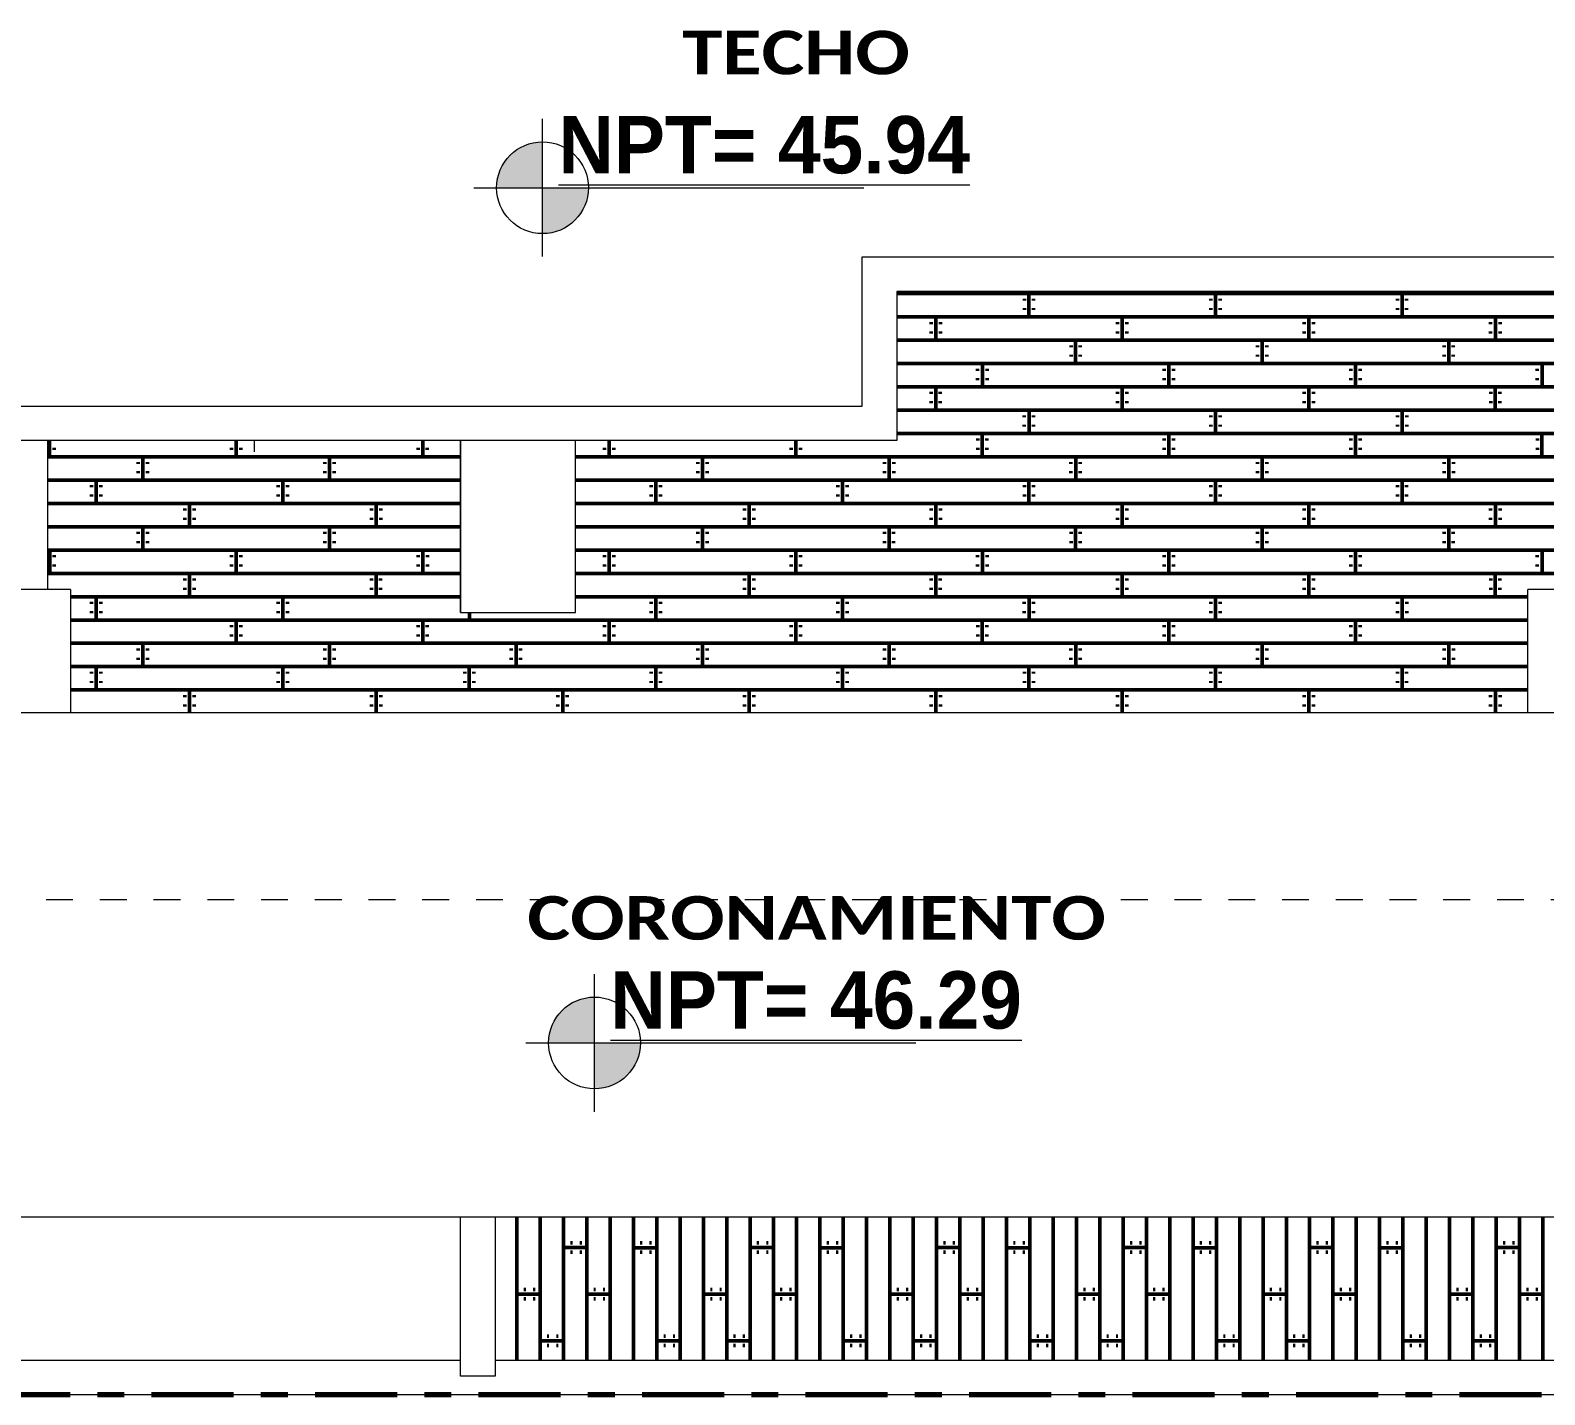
# Model space of a CAD drawing. Header units: metres. Extents: x -144 to 1000, y -717 to 29.
# Drawn here: x -55.57 to -49.94, y -584.19 to -579.11 of the extents above; entities that cross this region are included whole.
import ezdxf

# ---------------------------------------------------------------- set-up
doc = ezdxf.new("R2010")
doc.units = ezdxf.units.M
doc.linetypes.add('Basculante', pattern=[0.11625, 0.075, -0.04125])
doc.linetypes.add('Dash Dot 3_16_', pattern=[0.595313, 0.357187, -0.119063, 0, -0.119063])
doc.layers.get('0').update_dxf_attribs({"color": 1})
for name, color, linetype, lineweight in [('A-DETL', 1, 'Continuous', 9), ('A-FLOR', 2, 'Continuous', 9), ('A-FLOR-PATT', 8, 'Continuous', 50), ('A-GLAZ', 1, 'Continuous', 9), ('A-WALL', 4, 'Continuous', 9), ('G-ANNO-DIMS', 1, 'Continuous', 9), ('G-ANNO-TEXT', 2, 'Continuous', 9), ('S-COLS', 7, 'Continuous', 9)]:
    doc.layers.add(name, color=color, linetype=linetype, lineweight=lineweight)
doc.styles.add('Britannic Bold_B', font='', dxfattribs={"width": 0.7})
doc.styles.add('Calibri_B_3', font='calibrib.ttf', dxfattribs={"height": 0.15})
doc.styles.get('Britannic Bold_B').set_extended_font_data('Britannic Bold', bold=True)

# ---------------------------------------------------------------- blocks, each defined once
blk = doc.blocks.new('tgitgigik')
at = {"layer": 'G-ANNO-DIMS'}
h = blk.add_hatch(color=256, dxfattribs=at)
edge = h.paths.add_edge_path()
edge.add_line((-57.2295, -616.3255), (-57.4295, -616.3255))
edge.add_arc((-57.2295, -616.3255), 0.2, 90, 180, ccw=False)
edge.add_line((-57.2295, -616.1255), (-57.2295, -616.3255))
h = blk.add_hatch(color=256, dxfattribs=at)
edge = h.paths.add_edge_path()
edge.add_line((-57.2295, -616.3255), (-57.0295, -616.3255))
edge.add_arc((-57.2295, -616.3255), 0.2, 270, 360, ccw=False)
edge.add_line((-57.2295, -616.5255), (-57.2295, -616.3255))
h = blk.add_hatch(color=256, dxfattribs=at)
edge = h.paths.add_edge_path()
edge.add_line((-57.003, -620.0528), (-57.203, -620.0528))
edge.add_arc((-57.003, -620.0528), 0.2, 90, 180, ccw=False)
edge.add_line((-57.003, -619.8528), (-57.003, -620.0528))
h = blk.add_hatch(color=256, dxfattribs=at)
edge = h.paths.add_edge_path()
edge.add_line((-57.003, -620.0528), (-56.803, -620.0528))
edge.add_arc((-57.003, -620.0528), 0.2, 270, 360, ccw=False)
edge.add_line((-57.003, -620.2528), (-57.003, -620.0528))
at = {"layer": 'A-DETL', "linetype": 'Basculante'}
blk.add_line((-65.0117, -619.4271), (-46.7863, -619.4271), dxfattribs=at)
at = {"layer": 'A-DETL', "linetype": 'Dash Dot 3_16_', "lineweight": 70}
blk.add_line((-42.1908, -621.5858), (-73.0527, -621.5858), dxfattribs=at)
at = {"layer": 'A-FLOR'}
blk.add_line((-57.5865, -618.1772), (-57.5865, -617.4272), dxfattribs=at)
at = {"layer": 'A-FLOR-PATT', "transparency": 33554559}
for p, q in [((-55.6863, -616.7871), (-49.2863, -616.7871)), ((-55.1301, -616.8177), (-55.1301, -616.8093)), ((-55.1101, -616.8893), (-55.1101, -616.7877)), ((-55.0901, -616.8177), (-55.0901, -616.8093)), ((-54.9065, -616.7871), (-54.9065, -616.7772)), ((-54.3173, -616.8177), (-54.3173, -616.8093)), ((-54.2973, -616.8893), (-54.2973, -616.7877)), ((-54.2773, -616.8177), (-54.2773, -616.8093)), ((-54.0937, -616.7871), (-54.0937, -616.7772)), ((-53.5045, -616.8177), (-53.5045, -616.8093)), ((-53.4845, -616.8893), (-53.4845, -616.7877)), ((-53.4645, -616.8177), (-53.4645, -616.8093)), ((-53.2809, -616.7871), (-53.2809, -616.7772)), ((-55.6863, -616.8887), (-49.2863, -616.8887)), ((-55.5161, -616.9903), (-55.5161, -616.8887)), ((-55.1301, -616.8583), (-55.1301, -616.8499)), ((-55.0901, -616.8583), (-55.0901, -616.8499)), ((-54.7033, -616.9903), (-54.7033, -616.8887)), ((-54.3173, -616.8583), (-54.3173, -616.8499)), ((-54.2773, -616.8583), (-54.2773, -616.8499)), ((-53.8905, -616.9903), (-53.8905, -616.8887)), ((-53.5045, -616.8583), (-53.5045, -616.8499)), ((-53.4645, -616.8583), (-53.4645, -616.8499)), ((-53.0777, -616.9903), (-53.0777, -616.8887)), ((-55.5369, -616.9197), (-55.5369, -616.9113)), ((-55.5369, -616.9603), (-55.5369, -616.9519)), ((-55.4961, -616.9197), (-55.4961, -616.9113)), ((-55.4961, -616.9603), (-55.4961, -616.9519)), ((-54.7241, -616.9197), (-54.7241, -616.9113)), ((-54.7241, -616.9603), (-54.7241, -616.9519)), ((-54.6833, -616.9197), (-54.6833, -616.9113)), ((-54.6833, -616.9603), (-54.6833, -616.9519)), ((-53.9113, -616.9197), (-53.9113, -616.9113)), ((-53.9113, -616.9603), (-53.9113, -616.9519)), ((-53.8705, -616.9197), (-53.8705, -616.9113)), ((-53.8705, -616.9603), (-53.8705, -616.9519)), ((-53.0985, -616.9197), (-53.0985, -616.9113)), ((-53.0985, -616.9603), (-53.0985, -616.9519)), ((-53.0577, -616.9197), (-53.0577, -616.9113)), ((-53.0577, -616.9603), (-53.0577, -616.9519)), ((-55.6863, -616.9903), (-49.2863, -616.9903)), ((-54.9269, -617.0209), (-54.9269, -617.0125)), ((-54.9069, -617.0925), (-54.9069, -616.9909)), ((-54.8869, -617.0209), (-54.8869, -617.0125)), ((-54.1141, -617.0209), (-54.1141, -617.0125)), ((-54.0941, -617.0925), (-54.0941, -616.9909)), ((-54.0741, -617.0209), (-54.0741, -617.0125)), ((-53.3013, -617.0209), (-53.3013, -617.0125)), ((-53.2813, -617.0925), (-53.2813, -616.9909)), ((-53.2613, -617.0209), (-53.2613, -617.0125)), ((-54.9269, -617.0615), (-54.9269, -617.0531)), ((-54.8869, -617.0615), (-54.8869, -617.0531)), ((-54.1141, -617.0615), (-54.1141, -617.0531)), ((-54.0741, -617.0615), (-54.0741, -617.0531)), ((-53.3013, -617.0615), (-53.3013, -617.0531)), ((-53.2613, -617.0615), (-53.2613, -617.0531)), ((-55.6863, -617.0919), (-49.2863, -617.0919)), ((-55.3337, -617.1229), (-55.3337, -617.1145)), ((-55.3129, -617.1935), (-55.3129, -617.0919)), ((-55.2929, -617.1229), (-55.2929, -617.1145)), ((-54.5209, -617.1229), (-54.5209, -617.1145)), ((-54.5001, -617.1935), (-54.5001, -617.0919)), ((-54.4801, -617.1229), (-54.4801, -617.1145)), ((-53.7081, -617.1229), (-53.7081, -617.1145)), ((-53.6873, -617.1935), (-53.6873, -617.0919)), ((-53.6673, -617.1229), (-53.6673, -617.1145)), ((-52.8953, -617.1229), (-52.8953, -617.1145)), ((-52.8745, -617.1935), (-52.8745, -617.0919)), ((-55.6863, -617.1935), (-49.2863, -617.1935)), ((-55.5365, -617.2241), (-55.5365, -617.2157)), ((-55.5165, -617.2957), (-55.5165, -617.1941)), ((-55.4965, -617.2241), (-55.4965, -617.2157)), ((-55.3337, -617.1635), (-55.3337, -617.1551)), ((-55.2929, -617.1635), (-55.2929, -617.1551)), ((-54.7237, -617.2241), (-54.7237, -617.2157)), ((-54.7037, -617.2957), (-54.7037, -617.1941)), ((-54.6837, -617.2241), (-54.6837, -617.2157)), ((-54.5209, -617.1635), (-54.5209, -617.1551)), ((-54.4801, -617.1635), (-54.4801, -617.1551)), ((-53.9109, -617.2241), (-53.9109, -617.2157)), ((-53.8909, -617.2957), (-53.8909, -617.1941)), ((-53.8709, -617.2241), (-53.8709, -617.2157)), ((-53.7081, -617.1635), (-53.7081, -617.1551)), ((-53.6673, -617.1635), (-53.6673, -617.1551)), ((-53.0981, -617.2241), (-53.0981, -617.2157)), ((-53.0781, -617.2957), (-53.0781, -617.1941)), ((-53.0581, -617.2241), (-53.0581, -617.2157)), ((-52.8953, -617.1635), (-52.8953, -617.1551)), ((-55.5365, -617.2647), (-55.5365, -617.2563)), ((-55.4965, -617.2647), (-55.4965, -617.2563)), ((-54.7237, -617.2647), (-54.7237, -617.2563)), ((-54.6837, -617.2647), (-54.6837, -617.2563)), ((-53.9109, -617.2647), (-53.9109, -617.2563)), ((-53.8709, -617.2647), (-53.8709, -617.2563)), ((-53.0981, -617.2647), (-53.0981, -617.2563)), ((-53.0581, -617.2647), (-53.0581, -617.2563)), ((-55.6863, -617.2951), (-49.2863, -617.2951)), ((-55.1305, -617.3261), (-55.1305, -617.3177)), ((-55.1097, -617.3967), (-55.1097, -617.2951)), ((-55.0897, -617.3261), (-55.0897, -617.3177)), ((-54.3177, -617.3261), (-54.3177, -617.3177)), ((-54.2969, -617.3967), (-54.2969, -617.2951)), ((-54.2769, -617.3261), (-54.2769, -617.3177)), ((-53.5049, -617.3261), (-53.5049, -617.3177)), ((-53.4841, -617.3967), (-53.4841, -617.2951)), ((-53.4641, -617.3261), (-53.4641, -617.3177)), ((-55.6863, -617.3967), (-49.2863, -617.3967)), ((-55.3333, -617.4273), (-55.3333, -617.4189)), ((-55.3133, -617.4989), (-55.3133, -617.3973)), ((-55.2933, -617.4273), (-55.2933, -617.4189)), ((-55.1305, -617.3667), (-55.1305, -617.3583)), ((-55.0897, -617.3667), (-55.0897, -617.3583)), ((-54.5205, -617.4273), (-54.5205, -617.4189)), ((-54.5005, -617.4989), (-54.5005, -617.3973)), ((-54.4805, -617.4273), (-54.4805, -617.4189)), ((-54.3177, -617.3667), (-54.3177, -617.3583)), ((-54.2769, -617.3667), (-54.2769, -617.3583)), ((-53.7077, -617.4273), (-53.7077, -617.4189)), ((-53.6877, -617.4989), (-53.6877, -617.3973)), ((-53.6677, -617.4273), (-53.6677, -617.4189)), ((-53.5049, -617.3667), (-53.5049, -617.3583)), ((-53.4641, -617.3667), (-53.4641, -617.3583)), ((-52.8949, -617.4273), (-52.8949, -617.4189)), ((-52.8749, -617.4989), (-52.8749, -617.3973)), ((-59.3773, -617.4989), (-59.3773, -617.4272)), ((-59.3573, -617.4273), (-59.3573, -617.4272)), ((-59.3573, -617.4679), (-59.3573, -617.4595)), ((-58.5845, -617.4273), (-58.5845, -617.4272)), ((-58.5845, -617.4679), (-58.5845, -617.4595)), ((-58.5645, -617.4989), (-58.5645, -617.4272)), ((-58.5445, -617.4273), (-58.5445, -617.4272)), ((-58.5445, -617.4679), (-58.5445, -617.4595)), ((-57.7717, -617.4273), (-57.7717, -617.4272)), ((-57.7717, -617.4679), (-57.7717, -617.4595)), ((-57.7517, -617.4989), (-57.7517, -617.4272)), ((-57.7317, -617.4273), (-57.7317, -617.4272)), ((-57.7317, -617.4679), (-57.7317, -617.4595)), ((-56.9589, -617.4273), (-56.9589, -617.4272)), ((-56.9589, -617.4679), (-56.9589, -617.4595)), ((-56.9389, -617.4989), (-56.9389, -617.4272)), ((-56.9189, -617.4273), (-56.9189, -617.4272)), ((-56.9189, -617.4679), (-56.9189, -617.4595)), ((-56.1461, -617.4273), (-56.1461, -617.4272)), ((-56.1461, -617.4679), (-56.1461, -617.4595)), ((-56.1261, -617.4989), (-56.1261, -617.4272)), ((-56.1061, -617.4273), (-56.1061, -617.4272)), ((-56.1061, -617.4679), (-56.1061, -617.4595)), ((-55.3333, -617.4679), (-55.3333, -617.4595)), ((-55.2933, -617.4679), (-55.2933, -617.4595)), ((-54.5205, -617.4679), (-54.5205, -617.4595)), ((-54.4805, -617.4679), (-54.4805, -617.4595)), ((-53.7077, -617.4679), (-53.7077, -617.4595)), ((-53.6677, -617.4679), (-53.6677, -617.4595)), ((-52.8949, -617.4679), (-52.8949, -617.4595)), ((-59.3864, -617.4983), (-57.5865, -617.4983)), ((-58.9913, -617.5293), (-58.9913, -617.5209)), ((-58.9705, -617.5999), (-58.9705, -617.4983)), ((-58.9505, -617.5293), (-58.9505, -617.5209)), ((-58.1785, -617.5293), (-58.1785, -617.5209)), ((-58.1577, -617.5999), (-58.1577, -617.4983)), ((-58.1377, -617.5293), (-58.1377, -617.5209)), ((-57.0863, -617.4983), (-48.8613, -617.4983)), ((-56.5529, -617.5293), (-56.5529, -617.5209)), ((-56.5321, -617.5999), (-56.5321, -617.4983)), ((-56.5121, -617.5293), (-56.5121, -617.5209)), ((-55.7401, -617.5293), (-55.7401, -617.5209)), ((-55.7193, -617.5999), (-55.7193, -617.4983)), ((-55.6993, -617.5293), (-55.6993, -617.5209)), ((-54.9273, -617.5293), (-54.9273, -617.5209)), ((-54.9065, -617.5999), (-54.9065, -617.4983)), ((-54.8865, -617.5293), (-54.8865, -617.5209)), ((-54.1145, -617.5293), (-54.1145, -617.5209)), ((-54.0937, -617.5999), (-54.0937, -617.4983)), ((-54.0737, -617.5293), (-54.0737, -617.5209)), ((-53.3017, -617.5293), (-53.3017, -617.5209)), ((-53.2809, -617.5999), (-53.2809, -617.4983)), ((-53.2609, -617.5293), (-53.2609, -617.5209)), ((-59.3864, -617.5999), (-57.5865, -617.5999)), ((-59.1741, -617.7021), (-59.1741, -617.6005)), ((-58.9913, -617.5699), (-58.9913, -617.5615)), ((-58.9505, -617.5699), (-58.9505, -617.5615)), ((-58.3613, -617.7021), (-58.3613, -617.6005)), ((-58.1785, -617.5699), (-58.1785, -617.5615)), ((-58.1377, -617.5699), (-58.1377, -617.5615)), ((-57.0863, -617.5999), (-48.8613, -617.5999)), ((-56.7357, -617.7021), (-56.7357, -617.6005)), ((-56.5529, -617.5699), (-56.5529, -617.5615)), ((-56.5121, -617.5699), (-56.5121, -617.5615)), ((-55.9229, -617.7021), (-55.9229, -617.6005)), ((-55.7401, -617.5699), (-55.7401, -617.5615)), ((-55.6993, -617.5699), (-55.6993, -617.5615)), ((-55.1101, -617.7021), (-55.1101, -617.6005)), ((-54.9273, -617.5699), (-54.9273, -617.5615)), ((-54.8865, -617.5699), (-54.8865, -617.5615)), ((-54.2973, -617.7021), (-54.2973, -617.6005)), ((-54.1145, -617.5699), (-54.1145, -617.5615)), ((-54.0737, -617.5699), (-54.0737, -617.5615)), ((-53.4845, -617.7021), (-53.4845, -617.6005)), ((-53.3017, -617.5699), (-53.3017, -617.5615)), ((-53.2609, -617.5699), (-53.2609, -617.5615)), ((-59.1941, -617.6305), (-59.1941, -617.6221)), ((-59.1941, -617.6711), (-59.1941, -617.6627)), ((-59.1541, -617.6305), (-59.1541, -617.6221)), ((-59.1541, -617.6711), (-59.1541, -617.6627)), ((-58.3813, -617.6305), (-58.3813, -617.6221)), ((-58.3813, -617.6711), (-58.3813, -617.6627)), ((-58.3413, -617.6305), (-58.3413, -617.6221)), ((-58.3413, -617.6711), (-58.3413, -617.6627)), ((-56.7557, -617.6305), (-56.7557, -617.6221)), ((-56.7557, -617.6711), (-56.7557, -617.6627)), ((-56.7157, -617.6305), (-56.7157, -617.6221)), ((-56.7157, -617.6711), (-56.7157, -617.6627)), ((-55.9429, -617.6305), (-55.9429, -617.6221)), ((-55.9429, -617.6711), (-55.9429, -617.6627)), ((-55.9029, -617.6305), (-55.9029, -617.6221)), ((-55.9029, -617.6711), (-55.9029, -617.6627)), ((-55.1301, -617.6305), (-55.1301, -617.6221)), ((-55.1301, -617.6711), (-55.1301, -617.6627)), ((-55.0901, -617.6305), (-55.0901, -617.6221)), ((-55.0901, -617.6711), (-55.0901, -617.6627)), ((-54.3173, -617.6305), (-54.3173, -617.6221)), ((-54.3173, -617.6711), (-54.3173, -617.6627)), ((-54.2773, -617.6305), (-54.2773, -617.6221)), ((-54.2773, -617.6711), (-54.2773, -617.6627)), ((-53.5045, -617.6305), (-53.5045, -617.6221)), ((-53.5045, -617.6711), (-53.5045, -617.6627)), ((-53.4645, -617.6305), (-53.4645, -617.6221)), ((-53.4645, -617.6711), (-53.4645, -617.6627)), ((-59.3864, -617.7015), (-57.5865, -617.7015)), ((-58.7881, -617.7325), (-58.7881, -617.7241)), ((-58.7673, -617.8031), (-58.7673, -617.7015)), ((-58.7473, -617.7325), (-58.7473, -617.7241)), ((-57.9753, -617.7325), (-57.9753, -617.7241)), ((-57.9545, -617.8031), (-57.9545, -617.7015)), ((-57.9345, -617.7325), (-57.9345, -617.7241)), ((-57.0863, -617.7015), (-48.8613, -617.7015)), ((-56.3497, -617.7325), (-56.3497, -617.7241)), ((-56.3289, -617.8031), (-56.3289, -617.7015)), ((-56.3089, -617.7325), (-56.3089, -617.7241)), ((-55.5369, -617.7325), (-55.5369, -617.7241)), ((-55.5161, -617.8031), (-55.5161, -617.7015)), ((-55.4961, -617.7325), (-55.4961, -617.7241)), ((-54.7241, -617.7325), (-54.7241, -617.7241)), ((-54.7033, -617.8031), (-54.7033, -617.7015)), ((-54.6833, -617.7325), (-54.6833, -617.7241)), ((-53.9113, -617.7325), (-53.9113, -617.7241)), ((-53.8905, -617.8031), (-53.8905, -617.7015)), ((-53.8705, -617.7325), (-53.8705, -617.7241)), ((-53.0985, -617.7325), (-53.0985, -617.7241)), ((-53.0777, -617.8031), (-53.0777, -617.7015)), ((-53.0577, -617.7325), (-53.0577, -617.7241)), ((-59.3864, -617.8031), (-57.5865, -617.8031)), ((-58.9709, -617.9053), (-58.9709, -617.8037)), ((-58.7881, -617.7731), (-58.7881, -617.7647)), ((-58.7473, -617.7731), (-58.7473, -617.7647)), ((-58.1581, -617.9053), (-58.1581, -617.8037)), ((-57.9753, -617.7731), (-57.9753, -617.7647)), ((-57.9345, -617.7731), (-57.9345, -617.7647)), ((-57.0863, -617.8031), (-48.8613, -617.8031)), ((-56.5325, -617.9053), (-56.5325, -617.8037)), ((-56.3497, -617.7731), (-56.3497, -617.7647)), ((-56.3089, -617.7731), (-56.3089, -617.7647)), ((-55.7197, -617.9053), (-55.7197, -617.8037)), ((-55.5369, -617.7731), (-55.5369, -617.7647)), ((-55.4961, -617.7731), (-55.4961, -617.7647)), ((-54.9069, -617.9053), (-54.9069, -617.8037)), ((-54.7241, -617.7731), (-54.7241, -617.7647)), ((-54.6833, -617.7731), (-54.6833, -617.7647)), ((-54.0941, -617.9053), (-54.0941, -617.8037)), ((-53.9113, -617.7731), (-53.9113, -617.7647)), ((-53.8705, -617.7731), (-53.8705, -617.7647)), ((-53.2813, -617.9053), (-53.2813, -617.8037)), ((-53.0985, -617.7731), (-53.0985, -617.7647)), ((-53.0577, -617.7731), (-53.0577, -617.7647)), ((-58.9909, -617.8337), (-58.9909, -617.8253)), ((-58.9909, -617.8743), (-58.9909, -617.8659)), ((-58.9509, -617.8337), (-58.9509, -617.8253)), ((-58.9509, -617.8743), (-58.9509, -617.8659)), ((-58.1781, -617.8337), (-58.1781, -617.8253)), ((-58.1781, -617.8743), (-58.1781, -617.8659)), ((-58.1381, -617.8337), (-58.1381, -617.8253)), ((-58.1381, -617.8743), (-58.1381, -617.8659)), ((-56.5525, -617.8337), (-56.5525, -617.8253)), ((-56.5525, -617.8743), (-56.5525, -617.8659)), ((-56.5125, -617.8337), (-56.5125, -617.8253)), ((-56.5125, -617.8743), (-56.5125, -617.8659)), ((-55.7397, -617.8337), (-55.7397, -617.8253)), ((-55.7397, -617.8743), (-55.7397, -617.8659)), ((-55.6997, -617.8337), (-55.6997, -617.8253)), ((-55.6997, -617.8743), (-55.6997, -617.8659)), ((-54.9269, -617.8337), (-54.9269, -617.8253)), ((-54.9269, -617.8743), (-54.9269, -617.8659)), ((-54.8869, -617.8337), (-54.8869, -617.8253)), ((-54.8869, -617.8743), (-54.8869, -617.8659)), ((-54.1141, -617.8337), (-54.1141, -617.8253)), ((-54.1141, -617.8743), (-54.1141, -617.8659)), ((-54.0741, -617.8337), (-54.0741, -617.8253)), ((-54.0741, -617.8743), (-54.0741, -617.8659)), ((-53.3013, -617.8337), (-53.3013, -617.8253)), ((-53.3013, -617.8743), (-53.3013, -617.8659)), ((-53.2613, -617.8337), (-53.2613, -617.8253)), ((-53.2613, -617.8743), (-53.2613, -617.8659)), ((-59.3864, -617.9047), (-57.5865, -617.9047)), ((-59.3769, -618.0063), (-59.3769, -617.9047)), ((-59.3569, -617.9357), (-59.3569, -617.9273)), ((-58.5849, -617.9357), (-58.5849, -617.9273)), ((-58.5641, -618.0063), (-58.5641, -617.9047)), ((-58.5441, -617.9357), (-58.5441, -617.9273)), ((-57.7721, -617.9357), (-57.7721, -617.9273)), ((-57.7513, -618.0063), (-57.7513, -617.9047)), ((-57.7313, -617.9357), (-57.7313, -617.9273)), ((-57.0863, -617.9047), (-48.8613, -617.9047)), ((-56.9593, -617.9357), (-56.9593, -617.9273)), ((-56.9385, -618.0063), (-56.9385, -617.9047)), ((-56.9185, -617.9357), (-56.9185, -617.9273)), ((-56.1465, -617.9357), (-56.1465, -617.9273)), ((-56.1257, -618.0063), (-56.1257, -617.9047)), ((-56.1057, -617.9357), (-56.1057, -617.9273)), ((-55.3337, -617.9357), (-55.3337, -617.9273)), ((-55.3129, -618.0063), (-55.3129, -617.9047)), ((-55.2929, -617.9357), (-55.2929, -617.9273)), ((-54.5209, -617.9357), (-54.5209, -617.9273)), ((-54.5001, -618.0063), (-54.5001, -617.9047)), ((-54.4801, -617.9357), (-54.4801, -617.9273)), ((-53.7081, -617.9357), (-53.7081, -617.9273)), ((-53.6873, -618.0063), (-53.6873, -617.9047)), ((-53.6673, -617.9357), (-53.6673, -617.9273)), ((-52.8953, -617.9357), (-52.8953, -617.9273)), ((-52.8745, -618.0063), (-52.8745, -617.9047)), ((-59.3864, -618.0063), (-57.5865, -618.0063)), ((-59.3569, -617.9763), (-59.3569, -617.9679)), ((-58.7677, -618.1085), (-58.7677, -618.0069)), ((-58.5849, -617.9763), (-58.5849, -617.9679)), ((-58.5441, -617.9763), (-58.5441, -617.9679)), ((-57.9549, -618.1085), (-57.9549, -618.0069)), ((-57.7721, -617.9763), (-57.7721, -617.9679)), ((-57.7313, -617.9763), (-57.7313, -617.9679)), ((-57.0863, -618.0063), (-48.8613, -618.0063)), ((-56.9593, -617.9763), (-56.9593, -617.9679)), ((-56.9185, -617.9763), (-56.9185, -617.9679)), ((-56.3293, -618.1085), (-56.3293, -618.0069)), ((-56.1465, -617.9763), (-56.1465, -617.9679)), ((-56.1057, -617.9763), (-56.1057, -617.9679)), ((-55.5165, -618.1085), (-55.5165, -618.0069)), ((-55.3337, -617.9763), (-55.3337, -617.9679)), ((-55.2929, -617.9763), (-55.2929, -617.9679)), ((-54.7037, -618.1085), (-54.7037, -618.0069)), ((-54.5209, -617.9763), (-54.5209, -617.9679)), ((-54.4801, -617.9763), (-54.4801, -617.9679)), ((-53.8909, -618.1085), (-53.8909, -618.0069)), ((-53.7081, -617.9763), (-53.7081, -617.9679)), ((-53.6673, -617.9763), (-53.6673, -617.9679)), ((-53.0781, -618.1085), (-53.0781, -618.0069)), ((-52.8953, -617.9763), (-52.8953, -617.9679)), ((-58.7877, -618.0369), (-58.7877, -618.0285)), ((-58.7877, -618.0775), (-58.7877, -618.0691)), ((-58.7477, -618.0369), (-58.7477, -618.0285)), ((-58.7477, -618.0775), (-58.7477, -618.0691)), ((-57.9749, -618.0369), (-57.9749, -618.0285)), ((-57.9749, -618.0775), (-57.9749, -618.0691)), ((-57.9349, -618.0369), (-57.9349, -618.0285)), ((-57.9349, -618.0775), (-57.9349, -618.0691)), ((-56.3493, -618.0369), (-56.3493, -618.0285)), ((-56.3493, -618.0775), (-56.3493, -618.0691)), ((-56.3093, -618.0369), (-56.3093, -618.0285)), ((-56.3093, -618.0775), (-56.3093, -618.0691)), ((-55.5365, -618.0369), (-55.5365, -618.0285)), ((-55.5365, -618.0775), (-55.5365, -618.0691)), ((-55.4965, -618.0369), (-55.4965, -618.0285)), ((-55.4965, -618.0775), (-55.4965, -618.0691)), ((-54.7237, -618.0369), (-54.7237, -618.0285)), ((-54.7237, -618.0775), (-54.7237, -618.0691)), ((-54.6837, -618.0369), (-54.6837, -618.0285)), ((-54.6837, -618.0775), (-54.6837, -618.0691)), ((-53.9109, -618.0369), (-53.9109, -618.0285)), ((-53.9109, -618.0775), (-53.9109, -618.0691)), ((-53.8709, -618.0369), (-53.8709, -618.0285)), ((-53.8709, -618.0775), (-53.8709, -618.0691)), ((-53.0981, -618.0369), (-53.0981, -618.0285)), ((-53.0981, -618.0775), (-53.0981, -618.0691)), ((-53.0581, -618.0369), (-53.0581, -618.0285)), ((-53.0581, -618.0775), (-53.0581, -618.0691)), ((-59.2864, -618.1079), (-57.5865, -618.1079)), ((-59.1945, -618.1389), (-59.1945, -618.1305)), ((-59.1737, -618.2095), (-59.1737, -618.1079)), ((-59.1537, -618.1389), (-59.1537, -618.1305)), ((-58.3817, -618.1389), (-58.3817, -618.1305)), ((-58.3609, -618.2095), (-58.3609, -618.1079)), ((-58.3409, -618.1389), (-58.3409, -618.1305)), ((-57.0863, -618.1079), (-52.9363, -618.1079)), ((-56.7561, -618.1389), (-56.7561, -618.1305)), ((-56.7353, -618.2095), (-56.7353, -618.1079)), ((-56.7153, -618.1389), (-56.7153, -618.1305)), ((-55.9433, -618.1389), (-55.9433, -618.1305)), ((-55.9225, -618.2095), (-55.9225, -618.1079)), ((-55.9025, -618.1389), (-55.9025, -618.1305)), ((-55.1305, -618.1389), (-55.1305, -618.1305)), ((-55.1097, -618.2095), (-55.1097, -618.1079)), ((-55.0897, -618.1389), (-55.0897, -618.1305)), ((-54.3177, -618.1389), (-54.3177, -618.1305)), ((-54.2969, -618.2095), (-54.2969, -618.1079)), ((-54.2769, -618.1389), (-54.2769, -618.1305)), ((-53.5049, -618.1389), (-53.5049, -618.1305)), ((-53.4841, -618.2095), (-53.4841, -618.1079)), ((-53.4641, -618.1389), (-53.4641, -618.1305)), ((-59.2864, -618.2095), (-52.9363, -618.2095)), ((-59.1945, -618.1795), (-59.1945, -618.1711)), ((-59.1537, -618.1795), (-59.1537, -618.1711)), ((-58.5645, -618.3117), (-58.5645, -618.2101)), ((-58.3817, -618.1795), (-58.3817, -618.1711)), ((-58.3409, -618.1795), (-58.3409, -618.1711)), ((-57.7517, -618.3117), (-57.7517, -618.2101)), ((-57.5689, -618.1795), (-57.5689, -618.1772)), ((-57.5481, -618.2095), (-57.5481, -618.1772)), ((-57.5281, -618.1795), (-57.5281, -618.1772)), ((-56.9389, -618.3117), (-56.9389, -618.2101)), ((-56.7561, -618.1795), (-56.7561, -618.1711)), ((-56.7153, -618.1795), (-56.7153, -618.1711)), ((-56.1261, -618.3117), (-56.1261, -618.2101)), ((-55.9433, -618.1795), (-55.9433, -618.1711)), ((-55.9025, -618.1795), (-55.9025, -618.1711)), ((-55.3133, -618.3117), (-55.3133, -618.2101)), ((-55.1305, -618.1795), (-55.1305, -618.1711)), ((-55.0897, -618.1795), (-55.0897, -618.1711)), ((-54.5005, -618.3117), (-54.5005, -618.2101)), ((-54.3177, -618.1795), (-54.3177, -618.1711)), ((-54.2769, -618.1795), (-54.2769, -618.1711)), ((-53.6877, -618.3117), (-53.6877, -618.2101)), ((-53.5049, -618.1795), (-53.5049, -618.1711)), ((-53.4641, -618.1795), (-53.4641, -618.1711)), ((-58.5845, -618.2401), (-58.5845, -618.2317)), ((-58.5845, -618.2807), (-58.5845, -618.2723)), ((-58.5445, -618.2401), (-58.5445, -618.2317)), ((-58.5445, -618.2807), (-58.5445, -618.2723)), ((-57.7717, -618.2401), (-57.7717, -618.2317)), ((-57.7717, -618.2807), (-57.7717, -618.2723)), ((-57.7317, -618.2401), (-57.7317, -618.2317)), ((-57.7317, -618.2807), (-57.7317, -618.2723)), ((-56.9589, -618.2401), (-56.9589, -618.2317)), ((-56.9589, -618.2807), (-56.9589, -618.2723)), ((-56.9189, -618.2401), (-56.9189, -618.2317)), ((-56.9189, -618.2807), (-56.9189, -618.2723)), ((-56.1461, -618.2401), (-56.1461, -618.2317)), ((-56.1461, -618.2807), (-56.1461, -618.2723)), ((-56.1061, -618.2401), (-56.1061, -618.2317)), ((-56.1061, -618.2807), (-56.1061, -618.2723)), ((-55.3333, -618.2401), (-55.3333, -618.2317)), ((-55.3333, -618.2807), (-55.3333, -618.2723)), ((-55.2933, -618.2401), (-55.2933, -618.2317)), ((-55.2933, -618.2807), (-55.2933, -618.2723)), ((-54.5205, -618.2401), (-54.5205, -618.2317)), ((-54.5205, -618.2807), (-54.5205, -618.2723)), ((-54.4805, -618.2401), (-54.4805, -618.2317)), ((-54.4805, -618.2807), (-54.4805, -618.2723)), ((-53.7077, -618.2401), (-53.7077, -618.2317)), ((-53.7077, -618.2807), (-53.7077, -618.2723)), ((-53.6677, -618.2401), (-53.6677, -618.2317)), ((-53.6677, -618.2807), (-53.6677, -618.2723)), ((-59.2864, -618.3111), (-52.9363, -618.3111)), ((-58.9913, -618.3421), (-58.9913, -618.3337)), ((-58.9705, -618.4127), (-58.9705, -618.3111)), ((-58.9505, -618.3421), (-58.9505, -618.3337)), ((-58.1785, -618.3421), (-58.1785, -618.3337)), ((-58.1577, -618.4127), (-58.1577, -618.3111)), ((-58.1377, -618.3421), (-58.1377, -618.3337)), ((-57.3657, -618.3421), (-57.3657, -618.3337)), ((-57.3449, -618.4127), (-57.3449, -618.3111)), ((-57.3249, -618.3421), (-57.3249, -618.3337)), ((-56.5529, -618.3421), (-56.5529, -618.3337)), ((-56.5321, -618.4127), (-56.5321, -618.3111)), ((-56.5121, -618.3421), (-56.5121, -618.3337)), ((-55.7401, -618.3421), (-55.7401, -618.3337)), ((-55.7193, -618.4127), (-55.7193, -618.3111)), ((-55.6993, -618.3421), (-55.6993, -618.3337)), ((-54.9273, -618.3421), (-54.9273, -618.3337)), ((-54.9065, -618.4127), (-54.9065, -618.3111)), ((-54.8865, -618.3421), (-54.8865, -618.3337)), ((-54.1145, -618.3421), (-54.1145, -618.3337)), ((-54.0937, -618.4127), (-54.0937, -618.3111)), ((-54.0737, -618.3421), (-54.0737, -618.3337)), ((-53.3017, -618.3421), (-53.3017, -618.3337)), ((-53.2809, -618.4127), (-53.2809, -618.3111)), ((-53.2609, -618.3421), (-53.2609, -618.3337)), ((-58.9913, -618.3827), (-58.9913, -618.3743)), ((-58.9505, -618.3827), (-58.9505, -618.3743)), ((-58.1785, -618.3827), (-58.1785, -618.3743)), ((-58.1377, -618.3827), (-58.1377, -618.3743)), ((-57.3657, -618.3827), (-57.3657, -618.3743)), ((-57.3249, -618.3827), (-57.3249, -618.3743)), ((-56.5529, -618.3827), (-56.5529, -618.3743)), ((-56.5121, -618.3827), (-56.5121, -618.3743)), ((-55.7401, -618.3827), (-55.7401, -618.3743)), ((-55.6993, -618.3827), (-55.6993, -618.3743)), ((-54.9273, -618.3827), (-54.9273, -618.3743)), ((-54.8865, -618.3827), (-54.8865, -618.3743)), ((-54.1145, -618.3827), (-54.1145, -618.3743)), ((-54.0737, -618.3827), (-54.0737, -618.3743)), ((-53.3017, -618.3827), (-53.3017, -618.3743)), ((-53.2609, -618.3827), (-53.2609, -618.3743)), ((-59.2864, -618.4127), (-52.9363, -618.4127)), ((-59.1941, -618.4433), (-59.1941, -618.4349)), ((-59.1741, -618.5149), (-59.1741, -618.4133)), ((-59.1541, -618.4433), (-59.1541, -618.4349)), ((-58.3813, -618.4433), (-58.3813, -618.4349)), ((-58.3613, -618.5149), (-58.3613, -618.4133)), ((-58.3413, -618.4433), (-58.3413, -618.4349)), ((-57.5685, -618.4433), (-57.5685, -618.4349)), ((-57.5485, -618.5149), (-57.5485, -618.4133)), ((-57.5285, -618.4433), (-57.5285, -618.4349)), ((-56.7557, -618.4433), (-56.7557, -618.4349)), ((-56.7357, -618.5149), (-56.7357, -618.4133)), ((-56.7157, -618.4433), (-56.7157, -618.4349)), ((-55.9429, -618.4433), (-55.9429, -618.4349)), ((-55.9229, -618.5149), (-55.9229, -618.4133)), ((-55.9029, -618.4433), (-55.9029, -618.4349)), ((-55.1301, -618.4433), (-55.1301, -618.4349)), ((-55.1101, -618.5149), (-55.1101, -618.4133)), ((-55.0901, -618.4433), (-55.0901, -618.4349)), ((-54.3173, -618.4433), (-54.3173, -618.4349)), ((-54.2973, -618.5149), (-54.2973, -618.4133)), ((-54.2773, -618.4433), (-54.2773, -618.4349)), ((-53.5045, -618.4433), (-53.5045, -618.4349)), ((-53.4845, -618.5149), (-53.4845, -618.4133)), ((-53.4645, -618.4433), (-53.4645, -618.4349)), ((-59.2864, -618.5143), (-52.9363, -618.5143)), ((-59.1941, -618.4839), (-59.1941, -618.4755)), ((-59.1541, -618.4839), (-59.1541, -618.4755)), ((-58.7881, -618.5453), (-58.7881, -618.5369)), ((-58.7673, -618.612), (-58.7673, -618.5143)), ((-58.7473, -618.5453), (-58.7473, -618.5369)), ((-58.3813, -618.4839), (-58.3813, -618.4755)), ((-58.3413, -618.4839), (-58.3413, -618.4755)), ((-57.9753, -618.5453), (-57.9753, -618.5369)), ((-57.9545, -618.612), (-57.9545, -618.5143)), ((-57.9345, -618.5453), (-57.9345, -618.5369)), ((-57.5685, -618.4839), (-57.5685, -618.4755)), ((-57.5285, -618.4839), (-57.5285, -618.4755)), ((-57.1625, -618.5453), (-57.1625, -618.5369)), ((-57.1417, -618.612), (-57.1417, -618.5143)), ((-57.1217, -618.5453), (-57.1217, -618.5369)), ((-56.7557, -618.4839), (-56.7557, -618.4755)), ((-56.7157, -618.4839), (-56.7157, -618.4755)), ((-56.3497, -618.5453), (-56.3497, -618.5369)), ((-56.3289, -618.612), (-56.3289, -618.5143)), ((-56.3089, -618.5453), (-56.3089, -618.5369)), ((-55.9429, -618.4839), (-55.9429, -618.4755)), ((-55.9029, -618.4839), (-55.9029, -618.4755)), ((-55.5369, -618.5453), (-55.5369, -618.5369)), ((-55.5161, -618.612), (-55.5161, -618.5143)), ((-55.4961, -618.5453), (-55.4961, -618.5369)), ((-55.1301, -618.4839), (-55.1301, -618.4755)), ((-55.0901, -618.4839), (-55.0901, -618.4755)), ((-54.7241, -618.5453), (-54.7241, -618.5369)), ((-54.7033, -618.612), (-54.7033, -618.5143)), ((-54.6833, -618.5453), (-54.6833, -618.5369)), ((-54.3173, -618.4839), (-54.3173, -618.4755)), ((-54.2773, -618.4839), (-54.2773, -618.4755)), ((-53.9113, -618.5453), (-53.9113, -618.5369)), ((-53.8905, -618.612), (-53.8905, -618.5143)), ((-53.8705, -618.5453), (-53.8705, -618.5369)), ((-53.5045, -618.4839), (-53.5045, -618.4755)), ((-53.4645, -618.4839), (-53.4645, -618.4755)), ((-53.0985, -618.5453), (-53.0985, -618.5369)), ((-53.0777, -618.612), (-53.0777, -618.5143)), ((-53.0577, -618.5453), (-53.0577, -618.5369)), ((-58.7881, -618.5859), (-58.7881, -618.5775)), ((-58.7473, -618.5859), (-58.7473, -618.5775)), ((-57.9753, -618.5859), (-57.9753, -618.5775)), ((-57.9345, -618.5859), (-57.9345, -618.5775)), ((-57.1625, -618.5859), (-57.1625, -618.5775)), ((-57.1217, -618.5859), (-57.1217, -618.5775)), ((-56.3497, -618.5859), (-56.3497, -618.5775)), ((-56.3089, -618.5859), (-56.3089, -618.5775)), ((-55.5369, -618.5859), (-55.5369, -618.5775)), ((-55.4961, -618.5859), (-55.4961, -618.5775)), ((-54.7241, -618.5859), (-54.7241, -618.5775)), ((-54.6833, -618.5859), (-54.6833, -618.5775)), ((-53.9113, -618.5859), (-53.9113, -618.5775)), ((-53.8705, -618.5859), (-53.8705, -618.5775)), ((-53.0985, -618.5859), (-53.0985, -618.5775)), ((-53.0577, -618.5859), (-53.0577, -618.5775)), ((-57.3415, -620.812), (-57.3415, -621.4358)), ((-57.2399, -620.812), (-57.2399, -621.4358)), ((-57.1383, -620.812), (-57.1383, -621.4358)), ((-57.0367, -620.812), (-57.0367, -621.4358)), ((-56.9351, -620.812), (-56.9351, -621.4358)), ((-56.8335, -620.812), (-56.8335, -621.4358)), ((-56.7319, -620.812), (-56.7319, -621.4358)), ((-56.6303, -620.812), (-56.6303, -621.4358)), ((-56.5287, -620.812), (-56.5287, -621.4358)), ((-56.4271, -620.812), (-56.4271, -621.4358)), ((-56.3255, -620.812), (-56.3255, -621.4358)), ((-56.2239, -620.812), (-56.2239, -621.4358)), ((-56.1223, -620.812), (-56.1223, -621.4358)), ((-56.0207, -620.812), (-56.0207, -621.4358)), ((-55.9191, -620.812), (-55.9191, -621.4358)), ((-55.8175, -620.812), (-55.8175, -621.4358)), ((-55.7159, -620.812), (-55.7159, -621.4358)), ((-55.6143, -620.812), (-55.6143, -621.4358)), ((-55.5127, -620.812), (-55.5127, -621.4358)), ((-55.4111, -620.812), (-55.4111, -621.4358)), ((-55.3095, -620.812), (-55.3095, -621.4358)), ((-55.2079, -620.812), (-55.2079, -621.4358)), ((-55.1063, -620.812), (-55.1063, -621.4358)), ((-55.0047, -620.812), (-55.0047, -621.4358)), ((-54.9031, -620.812), (-54.9031, -621.4358)), ((-54.8015, -620.812), (-54.8015, -621.4358)), ((-54.6999, -620.812), (-54.6999, -621.4358)), ((-54.5983, -620.812), (-54.5983, -621.4358)), ((-54.4967, -620.812), (-54.4967, -621.4358)), ((-54.3951, -620.812), (-54.3951, -621.4358)), ((-54.2935, -620.812), (-54.2935, -621.4358)), ((-54.1919, -620.812), (-54.1919, -621.4358)), ((-54.0903, -620.812), (-54.0903, -621.4358)), ((-53.9887, -620.812), (-53.9887, -621.4358)), ((-53.8871, -620.812), (-53.8871, -621.4358)), ((-53.7855, -620.812), (-53.7855, -621.4358)), ((-53.6839, -620.812), (-53.6839, -621.4358)), ((-53.5823, -620.812), (-53.5823, -621.4358)), ((-53.4807, -620.812), (-53.4807, -621.4358)), ((-53.3791, -620.812), (-53.3791, -621.4358)), ((-53.2775, -620.812), (-53.2775, -621.4358)), ((-53.1759, -620.812), (-53.1759, -621.4358)), ((-53.0743, -620.812), (-53.0743, -621.4358)), ((-52.9727, -620.812), (-52.9727, -621.4358)), ((-52.8711, -620.812), (-52.8711, -621.4358)), ((-57.1389, -620.9445), (-57.0373, -620.9445)), ((-57.1079, -620.9245), (-57.0995, -620.9245)), ((-57.1079, -620.9645), (-57.0995, -620.9645)), ((-57.0672, -620.9245), (-57.0588, -620.9245)), ((-57.0672, -620.9645), (-57.0588, -620.9645)), ((-56.8335, -620.9449), (-56.7319, -620.9449)), ((-56.8035, -620.9241), (-56.7951, -620.9241)), ((-56.8035, -620.9649), (-56.7951, -620.9649)), ((-56.7628, -620.9241), (-56.7544, -620.9241)), ((-56.7628, -620.9649), (-56.7544, -620.9649)), ((-56.3261, -620.9445), (-56.2245, -620.9445)), ((-56.2951, -620.9245), (-56.2867, -620.9245)), ((-56.2951, -620.9645), (-56.2867, -620.9645)), ((-56.2544, -620.9245), (-56.246, -620.9245)), ((-56.2544, -620.9645), (-56.246, -620.9645)), ((-56.0207, -620.9449), (-55.9191, -620.9449)), ((-55.9907, -620.9241), (-55.9823, -620.9241)), ((-55.9907, -620.9649), (-55.9823, -620.9649)), ((-55.95, -620.9241), (-55.9416, -620.9241)), ((-55.95, -620.9649), (-55.9416, -620.9649)), ((-55.5133, -620.9445), (-55.4117, -620.9445)), ((-55.4823, -620.9245), (-55.4739, -620.9245)), ((-55.4823, -620.9645), (-55.4739, -620.9645)), ((-55.4416, -620.9245), (-55.4332, -620.9245)), ((-55.4416, -620.9645), (-55.4332, -620.9645)), ((-55.2079, -620.9449), (-55.1063, -620.9449)), ((-55.1779, -620.9241), (-55.1695, -620.9241)), ((-55.1779, -620.9649), (-55.1695, -620.9649)), ((-55.1372, -620.9241), (-55.1288, -620.9241)), ((-55.1372, -620.9649), (-55.1288, -620.9649)), ((-54.7005, -620.9445), (-54.5989, -620.9445)), ((-54.6695, -620.9245), (-54.6611, -620.9245)), ((-54.6695, -620.9645), (-54.6611, -620.9645)), ((-54.6288, -620.9245), (-54.6204, -620.9245)), ((-54.6288, -620.9645), (-54.6204, -620.9645)), ((-54.3951, -620.9449), (-54.2935, -620.9449)), ((-54.3651, -620.9241), (-54.3567, -620.9241)), ((-54.3651, -620.9649), (-54.3567, -620.9649)), ((-54.3244, -620.9241), (-54.316, -620.9241)), ((-54.3244, -620.9649), (-54.316, -620.9649)), ((-53.8877, -620.9445), (-53.7861, -620.9445)), ((-53.8567, -620.9245), (-53.8483, -620.9245)), ((-53.8567, -620.9645), (-53.8483, -620.9645)), ((-53.816, -620.9245), (-53.8076, -620.9245)), ((-53.816, -620.9645), (-53.8076, -620.9645)), ((-53.5823, -620.9449), (-53.4807, -620.9449)), ((-53.5523, -620.9241), (-53.5439, -620.9241)), ((-53.5523, -620.9649), (-53.5439, -620.9649)), ((-53.5116, -620.9241), (-53.5032, -620.9241)), ((-53.5116, -620.9649), (-53.5032, -620.9649)), ((-53.0749, -620.9445), (-52.9733, -620.9445)), ((-53.0439, -620.9245), (-53.0355, -620.9245)), ((-53.0439, -620.9645), (-53.0355, -620.9645)), ((-53.0032, -620.9245), (-52.9948, -620.9245)), ((-53.0032, -620.9645), (-52.9948, -620.9645)), ((-57.3421, -621.1477), (-57.2405, -621.1477)), ((-57.3111, -621.1277), (-57.3027, -621.1277)), ((-57.3111, -621.1677), (-57.3027, -621.1677)), ((-57.2704, -621.1277), (-57.262, -621.1277)), ((-57.2704, -621.1677), (-57.262, -621.1677)), ((-57.0367, -621.1481), (-56.9351, -621.1481)), ((-57.0067, -621.1273), (-56.9983, -621.1273)), ((-57.0067, -621.1681), (-56.9983, -621.1681)), ((-56.966, -621.1273), (-56.9576, -621.1273)), ((-56.966, -621.1681), (-56.9576, -621.1681)), ((-56.5293, -621.1477), (-56.4277, -621.1477)), ((-56.4983, -621.1277), (-56.4899, -621.1277)), ((-56.4983, -621.1677), (-56.4899, -621.1677)), ((-56.4576, -621.1277), (-56.4492, -621.1277)), ((-56.4576, -621.1677), (-56.4492, -621.1677)), ((-56.2239, -621.1481), (-56.1223, -621.1481)), ((-56.1939, -621.1273), (-56.1855, -621.1273)), ((-56.1939, -621.1681), (-56.1855, -621.1681)), ((-56.1532, -621.1273), (-56.1448, -621.1273)), ((-56.1532, -621.1681), (-56.1448, -621.1681)), ((-55.7165, -621.1477), (-55.6149, -621.1477)), ((-55.6855, -621.1277), (-55.6771, -621.1277)), ((-55.6855, -621.1677), (-55.6771, -621.1677)), ((-55.6448, -621.1277), (-55.6364, -621.1277)), ((-55.6448, -621.1677), (-55.6364, -621.1677)), ((-55.4111, -621.1481), (-55.3095, -621.1481)), ((-55.3811, -621.1273), (-55.3727, -621.1273)), ((-55.3811, -621.1681), (-55.3727, -621.1681)), ((-55.3404, -621.1273), (-55.332, -621.1273)), ((-55.3404, -621.1681), (-55.332, -621.1681)), ((-54.9037, -621.1477), (-54.8021, -621.1477)), ((-54.8727, -621.1277), (-54.8643, -621.1277)), ((-54.8727, -621.1677), (-54.8643, -621.1677)), ((-54.832, -621.1277), (-54.8236, -621.1277)), ((-54.832, -621.1677), (-54.8236, -621.1677)), ((-54.5983, -621.1481), (-54.4967, -621.1481)), ((-54.5683, -621.1273), (-54.5599, -621.1273)), ((-54.5683, -621.1681), (-54.5599, -621.1681)), ((-54.5276, -621.1273), (-54.5192, -621.1273)), ((-54.5276, -621.1681), (-54.5192, -621.1681)), ((-54.0909, -621.1477), (-53.9893, -621.1477)), ((-54.0599, -621.1277), (-54.0515, -621.1277)), ((-54.0599, -621.1677), (-54.0515, -621.1677)), ((-54.0192, -621.1277), (-54.0108, -621.1277)), ((-54.0192, -621.1677), (-54.0108, -621.1677)), ((-53.7855, -621.1481), (-53.6839, -621.1481)), ((-53.7555, -621.1273), (-53.7471, -621.1273)), ((-53.7555, -621.1681), (-53.7471, -621.1681)), ((-53.7148, -621.1273), (-53.7064, -621.1273)), ((-53.7148, -621.1681), (-53.7064, -621.1681)), ((-53.2781, -621.1477), (-53.1765, -621.1477)), ((-53.2471, -621.1277), (-53.2387, -621.1277)), ((-53.2471, -621.1677), (-53.2387, -621.1677)), ((-53.2064, -621.1277), (-53.198, -621.1277)), ((-53.2064, -621.1677), (-53.198, -621.1677)), ((-52.9727, -621.1481), (-52.8711, -621.1481)), ((-52.9427, -621.1273), (-52.9343, -621.1273)), ((-52.9427, -621.1681), (-52.9343, -621.1681)), ((-52.902, -621.1273), (-52.8936, -621.1273)), ((-52.902, -621.1681), (-52.8936, -621.1681)), ((-57.2399, -621.3513), (-57.1383, -621.3513)), ((-57.2099, -621.3305), (-57.2015, -621.3305)), ((-57.2099, -621.3713), (-57.2015, -621.3713)), ((-57.1692, -621.3305), (-57.1608, -621.3305)), ((-57.1692, -621.3713), (-57.1608, -621.3713)), ((-56.7325, -621.3509), (-56.6309, -621.3509)), ((-56.7015, -621.3309), (-56.6931, -621.3309)), ((-56.7015, -621.3709), (-56.6931, -621.3709)), ((-56.6608, -621.3309), (-56.6524, -621.3309)), ((-56.6608, -621.3709), (-56.6524, -621.3709)), ((-56.4271, -621.3513), (-56.3255, -621.3513)), ((-56.3971, -621.3305), (-56.3887, -621.3305)), ((-56.3971, -621.3713), (-56.3887, -621.3713)), ((-56.3564, -621.3305), (-56.348, -621.3305)), ((-56.3564, -621.3713), (-56.348, -621.3713)), ((-55.9197, -621.3509), (-55.8181, -621.3509)), ((-55.8887, -621.3309), (-55.8803, -621.3309)), ((-55.8887, -621.3709), (-55.8803, -621.3709)), ((-55.848, -621.3309), (-55.8396, -621.3309)), ((-55.848, -621.3709), (-55.8396, -621.3709)), ((-55.6143, -621.3513), (-55.5127, -621.3513)), ((-55.5843, -621.3305), (-55.5759, -621.3305)), ((-55.5843, -621.3713), (-55.5759, -621.3713)), ((-55.5436, -621.3305), (-55.5352, -621.3305)), ((-55.5436, -621.3713), (-55.5352, -621.3713)), ((-55.1069, -621.3509), (-55.0053, -621.3509)), ((-55.0759, -621.3309), (-55.0675, -621.3309)), ((-55.0759, -621.3709), (-55.0675, -621.3709)), ((-55.0352, -621.3309), (-55.0268, -621.3309)), ((-55.0352, -621.3709), (-55.0268, -621.3709)), ((-54.8015, -621.3513), (-54.6999, -621.3513)), ((-54.7715, -621.3305), (-54.7631, -621.3305)), ((-54.7715, -621.3713), (-54.7631, -621.3713)), ((-54.7308, -621.3305), (-54.7224, -621.3305)), ((-54.7308, -621.3713), (-54.7224, -621.3713)), ((-54.2941, -621.3509), (-54.1925, -621.3509)), ((-54.2631, -621.3309), (-54.2547, -621.3309)), ((-54.2631, -621.3709), (-54.2547, -621.3709)), ((-54.2224, -621.3309), (-54.214, -621.3309)), ((-54.2224, -621.3709), (-54.214, -621.3709)), ((-53.9887, -621.3513), (-53.8871, -621.3513)), ((-53.9587, -621.3305), (-53.9503, -621.3305)), ((-53.9587, -621.3713), (-53.9503, -621.3713)), ((-53.918, -621.3305), (-53.9096, -621.3305)), ((-53.918, -621.3713), (-53.9096, -621.3713)), ((-53.4813, -621.3509), (-53.3797, -621.3509)), ((-53.4503, -621.3309), (-53.4419, -621.3309)), ((-53.4503, -621.3709), (-53.4419, -621.3709)), ((-53.4096, -621.3309), (-53.4012, -621.3309)), ((-53.4096, -621.3709), (-53.4012, -621.3709)), ((-53.1759, -621.3513), (-53.0743, -621.3513)), ((-53.1459, -621.3305), (-53.1375, -621.3305)), ((-53.1459, -621.3713), (-53.1375, -621.3713)), ((-53.1052, -621.3305), (-53.0968, -621.3305)), ((-53.1052, -621.3713), (-53.0968, -621.3713))]:
    blk.add_line(p, q, dxfattribs=at)
at = {"layer": 'A-GLAZ'}
blk.add_line((-58.4863, -617.4272), (-58.4863, -617.4772), dxfattribs=at)
at = {"layer": 'A-WALL'}
for p, q in [((-55.8363, -616.6272), (-49.1363, -616.6272)), ((-55.8363, -617.2772), (-55.8363, -616.6272)), ((-49.2863, -616.7772), (-55.6863, -616.7772)), ((-55.6863, -616.7772), (-55.6863, -617.4272)), ((-64.9365, -617.2772), (-55.8363, -617.2772)), ((-55.6863, -617.4272), (-65.0865, -617.4272)), ((-59.3864, -617.4272), (-59.3864, -618.0762)), ((-59.2864, -618.0762), (-59.5864, -618.0762)), ((-59.3864, -618.0762), (-59.5364, -618.0762)), ((-59.2864, -618.0762), (-59.2864, -618.612)), ((-52.9363, -618.612), (-52.9363, -618.0762)), ((-52.6363, -618.0762), (-52.9363, -618.0762)), ((-62.8117, -618.612), (-48.8613, -618.612)), ((-46.6613, -620.812), (-65.0117, -620.812)), ((-57.5863, -621.5052), (-57.5863, -620.812)), ((-57.4363, -620.812), (-57.4363, -621.5052)), ((-59.9865, -621.4358), (-57.5863, -621.4358)), ((-57.4363, -621.4358), (-45.9863, -621.4358)), ((-57.4363, -621.5052), (-57.5863, -621.5052)), ((-45.8363, -621.5858), (-71.4991, -621.5858))]:
    blk.add_line(p, q, dxfattribs=at)
at = {"layer": 'G-ANNO-DIMS'}
for p, q in [((-57.2295, -616.6255), (-57.2295, -616.0255)), ((-57.5295, -616.3255), (-55.8295, -616.3255)), ((-57.003, -620.3528), (-57.003, -619.7528)), ((-57.303, -620.0528), (-55.603, -620.0528))]:
    blk.add_line(p, q, dxfattribs=at)
for centre in [(-57.2295, -616.3255), (-57.003, -620.0528)]:
    blk.add_circle(centre, 0.2, dxfattribs=at)
at = {"layer": 'S-COLS'}
for p, q in [((-57.5863, -617.4272), (-57.5863, -618.1772)), ((-57.0863, -618.1772), (-57.0863, -617.4272)), ((-57.5863, -618.1772), (-57.0863, -618.1772))]:
    blk.add_line(p, q, dxfattribs=at)
at = {"layer": 'G-ANNO-DIMS', "style": 'Britannic Bold_B'}
for s, p in [('%%UNPT= 45.94', (-57.1605, -616.263)), ('%%UNPT= 46.29', (-56.934, -619.9903))]:
    blk.add_text(s, height=0.25, dxfattribs=at).set_placement(p)
at = {"layer": 'G-ANNO-TEXT', "style": 'Calibri_B_3', "width": 1.2}
for s, p in [('TECHO', (-56.6206, -615.8315)), ('CORONAMIENTO', (-57.2956, -619.6028))]:
    blk.add_text(s, height=0.19, dxfattribs=at).set_placement(p)

msp = doc.modelspace()

# ---------------------------------------------------------------- block references
at = {"color": 3, "xscale": 0.8541994150743745, "yscale": 0.8541994150743745, "zscale": 0.8541994150743745}
msp.add_blockref('tgitgigik', (-4.7815, -53.2302), dxfattribs=at)

doc.saveas('drawing.dxf')
